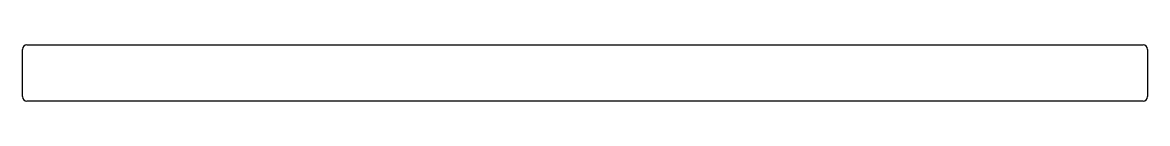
# Model space of a CAD drawing. Extents: x -39.1 to 24.4, y 3 to 6.2.
import ezdxf

# ---------------------------------------------------------------- set-up
doc = ezdxf.new("R2010")
doc.units = 0
doc.header["$MEASUREMENT"] = 0
doc.layers.get('0').update_dxf_attribs({"linetype": 'CONTINUOUS'})

msp = doc.modelspace()

# ---------------------------------------------------------------- linework, layer by layer
for p, q in [((-39.122, 3.266), (-39.122, 5.941)), ((-38.872, 6.191), (24.128, 6.191)), ((24.378, 5.941), (24.378, 3.266)), ((24.128, 3.016), (-38.872, 3.016))]:
    msp.add_line(p, q)
for centre, start, end in [((-38.872, 5.941), 90, 180), ((24.128, 5.941), 0, 90), ((-38.872, 3.266), 180, 270), ((24.128, 3.266), 270, 0)]:
    msp.add_arc(centre, 0.25, start, end)

doc.saveas('drawing.dxf')
